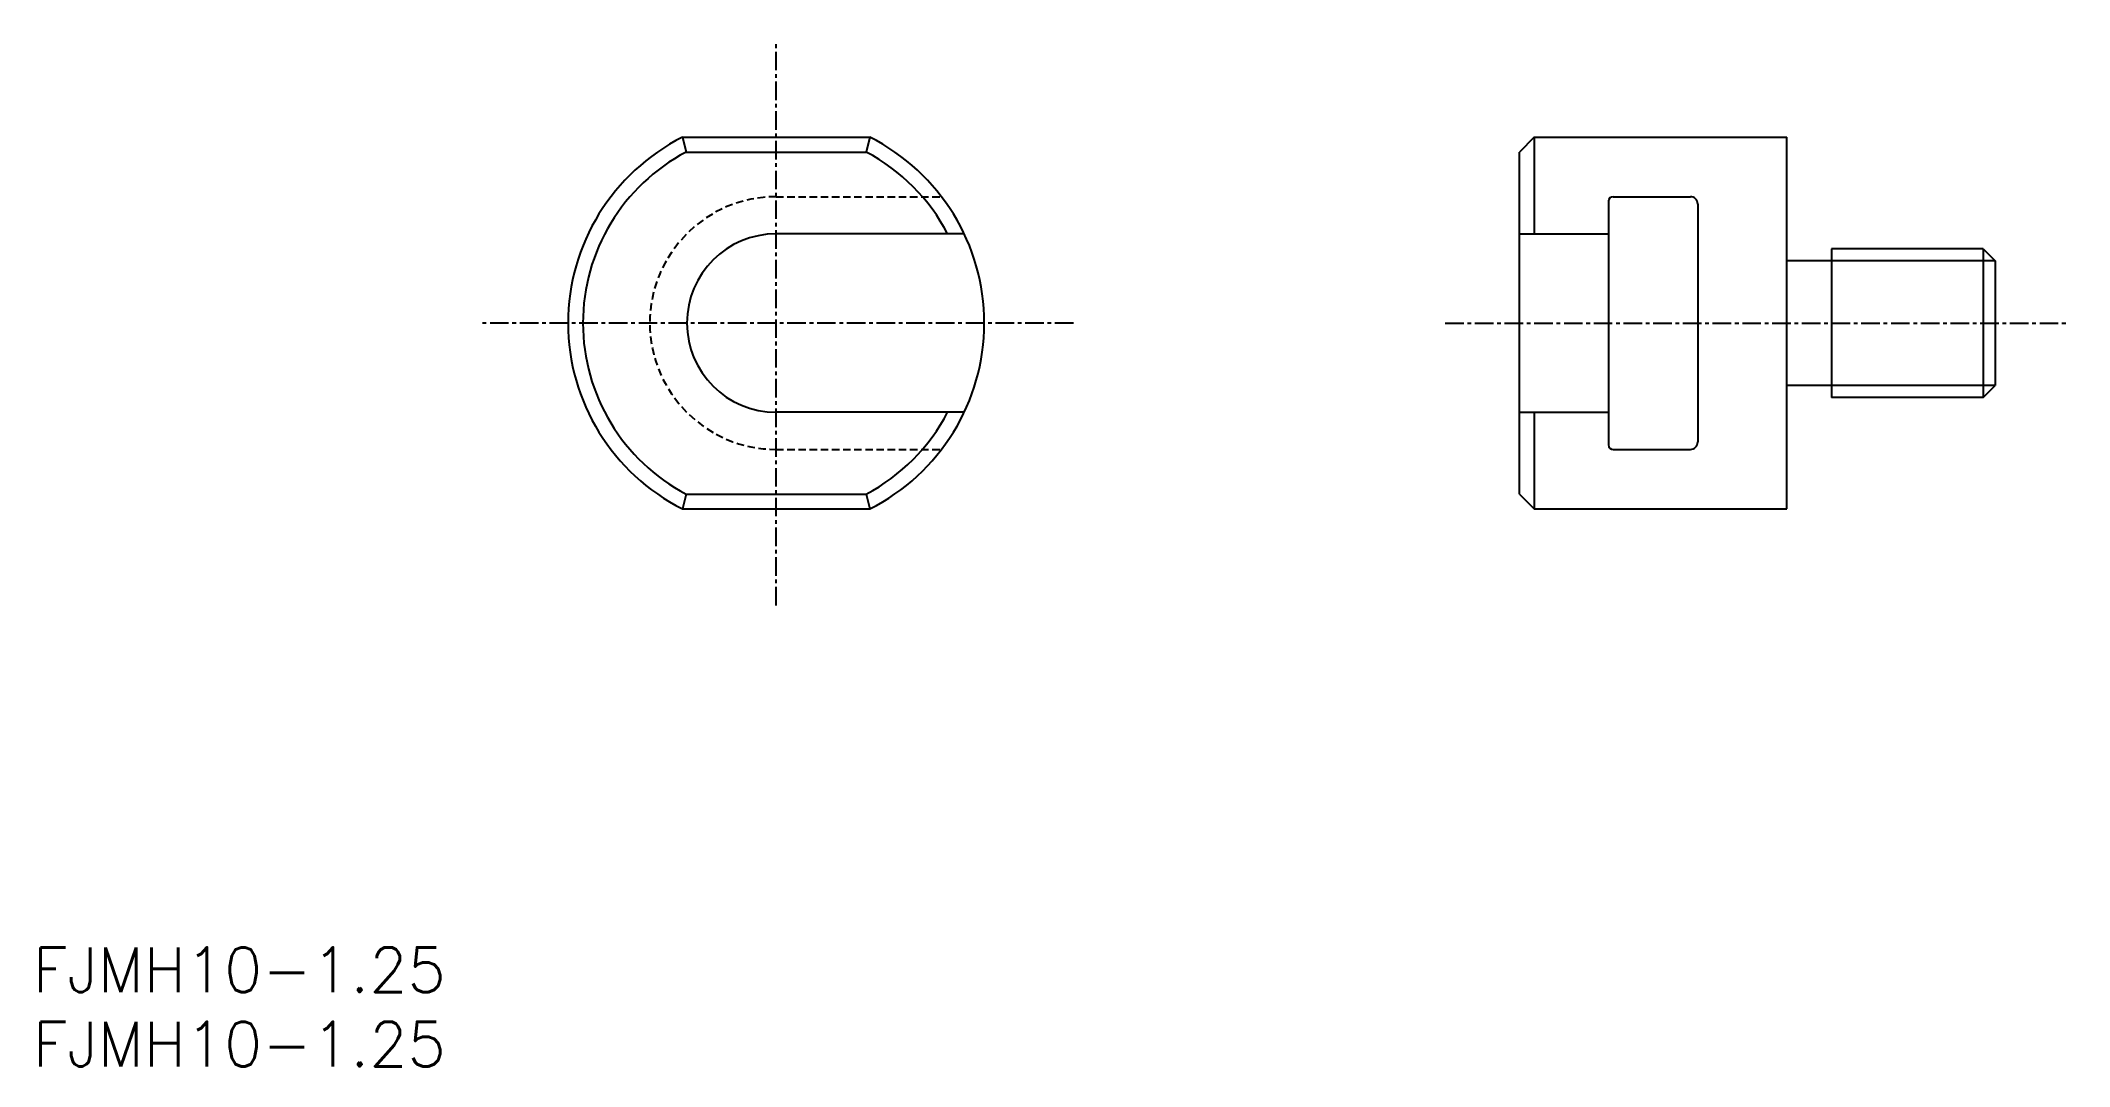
# Model space of a CAD drawing. Extents: x 1 to 137, y 0 to 69.
import ezdxf

# ---------------------------------------------------------------- set-up
doc = ezdxf.new("R2010")
doc.units = 0
doc.linetypes.add('CENTER', pattern=[2, 1.25, -0.25, 0.25, -0.25])
doc.linetypes.add('DASHED', pattern=[0.75, 0.5, -0.25])
doc.layers.get('0').update_dxf_attribs({"linetype": 'CONTINUOUS'})
doc.layers.add('CENTER', color=1, linetype='CENTER')
doc.styles.get("Standard").update_dxf_attribs({"font": 'txt.shx'})

# ---------------------------------------------------------------- blocks, each defined once
blk = doc.blocks.new('*U14')
at = {"color": 7, "linetype": 'CONTINUOUS'}
blk.add_text('FJMH10-1.25', height=3, dxfattribs=at).set_placement((0, 0))
blk = doc.blocks.new('*U15')
at = {"color": 7, "linetype": 'CONTINUOUS'}
blk.add_text('FJMH10-1.25', height=3, dxfattribs=at).set_placement((0, 5))

msp = doc.modelspace()

# ---------------------------------------------------------------- linework, layer by layer
at = {"color": 7, "linetype": 'CONTINUOUS'}
for p, q in [((43.7, 62.5), (56.3, 62.5)), ((43.7, 62.5), (43.94, 61.5)), ((43.94, 61.5), (56.06, 61.5)), ((56.3, 62.5), (56.06, 61.5)), ((101, 62.5), (100, 61.5)), ((100, 38.5), (100, 61.5)), ((101, 62.5), (118, 62.5)), ((101, 62.5), (101, 56)), ((118, 37.5), (118, 62.5)), ((106, 58.2), (106, 41.8)), ((106.3, 58.5), (111.5, 58.5)), ((112, 58), (112, 42)), ((62.65, 56), (50, 56)), ((100, 56), (106, 56)), ((121, 55), (121, 45)), ((131.19, 55), (121, 55)), ((131.19, 55), (132, 54.19)), ((131.19, 55), (131.19, 45)), ((132, 54.19), (132, 45.81)), ((131.19, 45), (132, 45.81)), ((62.65, 44), (50, 44)), ((100, 44), (106, 44)), ((101, 44), (101, 37.5)), ((131.19, 45), (121, 45)), ((106.3, 41.5), (111.5, 41.5)), ((43.94, 38.5), (43.7, 37.5)), ((43.94, 38.5), (56.06, 38.5)), ((56.06, 38.5), (56.3, 37.5)), ((100, 38.5), (101, 37.5)), ((43.7, 37.5), (56.3, 37.5)), ((101, 37.5), (118, 37.5))]:
    msp.add_line(p, q, dxfattribs=at)
at = {"color": 3, "linetype": 'DASHED'}
for p, q in [((50, 58.5), (61.12, 58.5)), ((50, 41.5), (61.12, 41.5))]:
    msp.add_line(p, q, dxfattribs=at)
at = {"color": 3, "linetype": 'CONTINUOUS'}
for p, q in [((132, 54.19), (118, 54.19)), ((132, 45.81), (118, 45.81))]:
    msp.add_line(p, q, dxfattribs=at)
at = {"color": 7, "linetype": 'CONTINUOUS'}
for centre, radius, start, end in [((50, 50), 14, 116.7655, 243.2345), ((50, 50), 13, 117.7958, 242.2042), ((50, 50), 13, 27.4864, 62.2042), ((50, 50), 14, 296.7655, 63.2345), ((106.3, 58.2), 0.3, 90, 180), ((111.5, 58), 0.5, 0, 90), ((50, 50), 6, 90, 270), ((50, 50), 13, 297.7958, 332.5136), ((106.3, 41.8), 0.3, 180, 270), ((111.5, 42), 0.5, 270, 0)]:
    msp.add_arc(centre, radius, start, end, dxfattribs=at)
at = {"color": 3, "linetype": 'DASHED'}
msp.add_arc((50, 50), 8.5, 90, 270, dxfattribs=at)
at = {"layer": 'CENTER', "color": 1, "linetype": 'CENTER'}
for p, q in [((50, 31), (50, 69)), ((70, 50), (30, 50)), ((95, 50), (137, 50))]:
    msp.add_line(p, q, dxfattribs=at)

# ---------------------------------------------------------------- block references
at = {"color": 7, "linetype": 'CONTINUOUS'}
for name in ['*U15', '*U14']:
    msp.add_blockref(name, (0, 0), dxfattribs=at)

doc.saveas('drawing.dxf')
